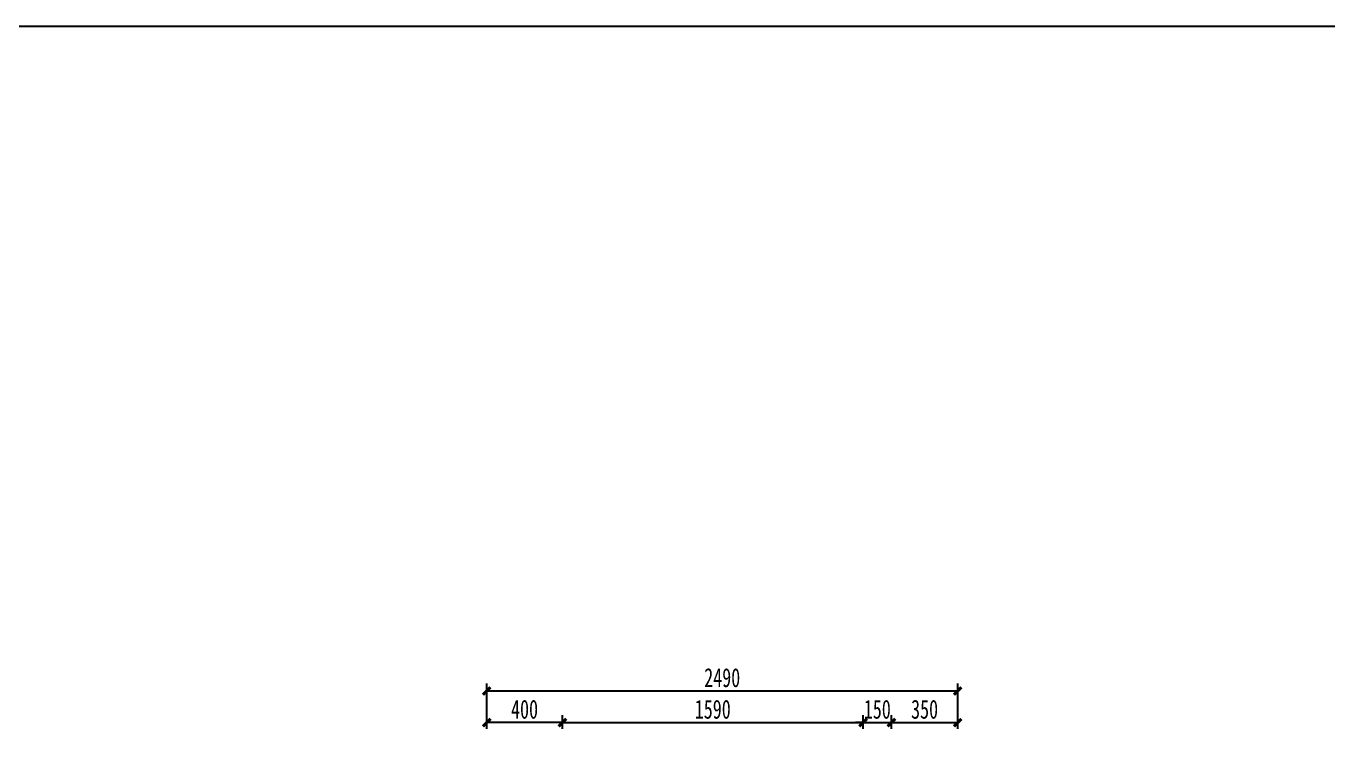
# Model space of a CAD drawing. Header units: millimetres. Extents: x 3104083 to 3173399, y -3165492 to -3044687.
# Drawn here: x 3113083 to 3119966, y -3133837 to -3130053 of the extents above; entities that cross this region are included whole.
import ezdxf

# ---------------------------------------------------------------- set-up
doc = ezdxf.new("R2010")
doc.units = ezdxf.units.MM
doc.header["$LTSCALE"] = 500
doc.header["$MEASUREMENT"] = 0
doc.header["$PDMODE"] = 2
doc.layers.get('0').update_dxf_attribs({"linetype": 'CONTINUOUS'})
doc.layers.get('DEFPOINTS').update_dxf_attribs({"linetype": 'CONTINUOUS'})
doc.layers.add('D-节点尺寸', color=5, linetype='CONTINUOUS')
doc.styles.add('DIM', font='SimSun.ttf', dxfattribs={"width": 0.7})
doc.dimstyles.new('40', dxfattribs={"dimscale": 40, "dimtxt": 2.5, "dimasz": 1, "dimexe": 1, "dimexo": 1, "dimgap": 0.5, "dimtad": 1, "dimdec": 0, "dimzin": 0, "dimdsep": 46, "dimtxsty": 'DIM', "dimblk": 'ARCHTICK', "dimcen": 0, "dimclrd": 5, "dimclre": 5, "dimclrt": 35, "dimadec": 0, "dimazin": 0, "dimtfac": 0.5, "dimtdec": 0, "dimtix": 1, "dimtmove": 2, "dimatfit": 2, "dimldrblk": 'A', "dimfxl": 0, "dimtolj": 1, "dimtzin": 0, "dimlwd": -1, "dimlwe": -1, "dimarcsym": 0})

# ---------------------------------------------------------------- blocks, each defined once
blk = doc.blocks.new('_ArchTick')
at = {"color": 0, "linetype": 'ByBlock', "const_width": 0.4}
blk.add_lwpolyline([(-0.5, -0.5), (0.5, 0.5)], dxfattribs=at)
blk = doc.blocks.new('*D2153')
at = {"layer": 'D-节点尺寸', "color": 5, "ltscale": 100}
for p, q in [((3115918.6, -3133767.5), (3115918.6, -3133695.1)), ((3115918.6, -3133735.1), (3117508.6, -3133735.1)), ((3117508.6, -3133767.5), (3117508.6, -3133695.1))]:
    blk.add_line(p, q, dxfattribs=at)
at = {"layer": 'DEFPOINTS', "color": 0, "ltscale": 100}
for p in [(3117508.6, -3133735.1), (3115918.6, -3133807.5), (3117508.6, -3133807.5)]:
    blk.add_point(p, dxfattribs=at)
at = {"layer": 'D-节点尺寸', "color": 5, "ltscale": 100, "xscale": 40, "yscale": 40, "zscale": 40, "rotation": 180}
blk.add_blockref('_ArchTick', (3115918.6, -3133735.1), dxfattribs=at)
at = {"layer": 'D-节点尺寸', "color": 5, "ltscale": 100, "xscale": 40, "yscale": 40, "zscale": 40}
blk.add_blockref('_ArchTick', (3117508.6, -3133735.1), dxfattribs=at)
at = {"layer": 'D-节点尺寸', "color": 35, "ltscale": 100, "insert": (3116713.6, -3133665.1), "char_height": 100, "attachment_point": 5, "style": 'DIM'}
blk.add_mtext('\\A1;1590', dxfattribs=at)
blk = doc.blocks.new('A')
for p, q in [((-0.37, 0), (-2.13, 0)), ((-1.44, 1.15), (-1.09, 1.44)), ((-1.44, 1.15), (-0.37, 0)), ((-1.44, -1.15), (-0.37, 0)), ((-1.09, 1.44), (0, 0)), ((-1.09, -1.44), (0, 0)), ((-1.44, -1.15), (-1.09, -1.44))]:
    blk.add_line(p, q)
for points in [[(-1.44, 1.15), (-1.09, 1.44), (-0.37, 0), (0, 0)], [(-1.44, -1.15), (-1.09, -1.44), (-0.37, 0), (0, 0)]]:
    blk.add_solid(points)
blk = doc.blocks.new('*D2154')
at = {"layer": 'D-节点尺寸', "color": 5, "ltscale": 100}
for p, q in [((3117508.6, -3133735.1), (3117468.6, -3133735.1)), ((3117508.6, -3133767.5), (3117508.6, -3133695.1)), ((3117508.6, -3133735.1), (3117658.6, -3133735.1)), ((3117658.6, -3133767.5), (3117658.6, -3133695.1)), ((3117658.6, -3133735.1), (3117698.6, -3133735.1))]:
    blk.add_line(p, q, dxfattribs=at)
at = {"layer": 'DEFPOINTS', "color": 0, "ltscale": 100}
for p in [(3117658.6, -3133735.1), (3117508.6, -3133807.5), (3117658.6, -3133807.5)]:
    blk.add_point(p, dxfattribs=at)
at = {"layer": 'D-节点尺寸', "color": 5, "ltscale": 100, "xscale": 40, "yscale": 40, "zscale": 40}
blk.add_blockref('_ArchTick', (3117508.6, -3133735.1), dxfattribs=at)
at = {"layer": 'D-节点尺寸', "color": 5, "ltscale": 100, "xscale": 40, "yscale": 40, "zscale": 40, "rotation": 180}
blk.add_blockref('_ArchTick', (3117658.6, -3133735.1), dxfattribs=at)
at = {"layer": 'D-节点尺寸', "color": 35, "ltscale": 100, "insert": (3117583.6, -3133665.1), "char_height": 100, "attachment_point": 5, "style": 'DIM'}
blk.add_mtext('\\A1;150', dxfattribs=at)
blk = doc.blocks.new('*D2155')
at = {"layer": 'D-节点尺寸', "color": 5, "ltscale": 100}
for p, q in [((3117658.6, -3133767.5), (3117658.6, -3133695.1)), ((3117658.6, -3133735.1), (3118008.6, -3133735.1)), ((3118008.6, -3133767.5), (3118008.6, -3133695.1))]:
    blk.add_line(p, q, dxfattribs=at)
at = {"layer": 'DEFPOINTS', "color": 0, "ltscale": 100}
for p in [(3118008.6, -3133735.1), (3117658.6, -3133807.5), (3118008.6, -3133807.5)]:
    blk.add_point(p, dxfattribs=at)
at = {"layer": 'D-节点尺寸', "color": 5, "ltscale": 100, "xscale": 40, "yscale": 40, "zscale": 40, "rotation": 180}
blk.add_blockref('_ArchTick', (3117658.6, -3133735.1), dxfattribs=at)
at = {"layer": 'D-节点尺寸', "color": 5, "ltscale": 100, "xscale": 40, "yscale": 40, "zscale": 40}
blk.add_blockref('_ArchTick', (3118008.6, -3133735.1), dxfattribs=at)
at = {"layer": 'D-节点尺寸', "color": 35, "ltscale": 100, "insert": (3117833.6, -3133665.1), "char_height": 100, "attachment_point": 5, "style": 'DIM'}
blk.add_mtext('\\A1;350', dxfattribs=at)
blk = doc.blocks.new('*D2156')
at = {"layer": 'D-节点尺寸', "color": 5, "ltscale": 100}
for p, q in [((3115518.6, -3133767.5), (3115518.6, -3133695.1)), ((3115918.6, -3133735.1), (3115518.6, -3133735.1)), ((3115918.6, -3133767.5), (3115918.6, -3133695.1))]:
    blk.add_line(p, q, dxfattribs=at)
at = {"layer": 'DEFPOINTS', "color": 0, "ltscale": 100}
for p in [(3115518.6, -3133735.1), (3115518.6, -3133807.5), (3115918.6, -3133807.5)]:
    blk.add_point(p, dxfattribs=at)
at = {"layer": 'D-节点尺寸', "color": 5, "ltscale": 100, "xscale": 40, "yscale": 40, "zscale": 40, "rotation": 180}
blk.add_blockref('_ArchTick', (3115518.6, -3133735.1), dxfattribs=at)
at = {"layer": 'D-节点尺寸', "color": 5, "ltscale": 100, "xscale": 40, "yscale": 40, "zscale": 40}
blk.add_blockref('_ArchTick', (3115918.6, -3133735.1), dxfattribs=at)
at = {"layer": 'D-节点尺寸', "color": 35, "ltscale": 100, "insert": (3115718.6, -3133665.1), "char_height": 100, "attachment_point": 5, "style": 'DIM'}
blk.add_mtext('\\A1;400', dxfattribs=at)
blk = doc.blocks.new('*D2157')
at = {"layer": 'D-节点尺寸', "color": 5, "ltscale": 100}
for p, q in [((3115518.6, -3133728), (3115518.6, -3133528)), ((3118008.6, -3133728), (3118008.6, -3133528)), ((3118008.6, -3133568), (3115518.6, -3133568))]:
    blk.add_line(p, q, dxfattribs=at)
at = {"layer": 'DEFPOINTS', "color": 0, "ltscale": 100}
for p in [(3115518.6, -3133568), (3115518.6, -3133807.5), (3118008.6, -3133807.5)]:
    blk.add_point(p, dxfattribs=at)
at = {"layer": 'D-节点尺寸', "color": 5, "ltscale": 100, "xscale": 40, "yscale": 40, "zscale": 40, "rotation": 180}
blk.add_blockref('_ArchTick', (3115518.6, -3133568), dxfattribs=at)
at = {"layer": 'D-节点尺寸', "color": 5, "ltscale": 100, "xscale": 40, "yscale": 40, "zscale": 40}
blk.add_blockref('_ArchTick', (3118008.6, -3133568), dxfattribs=at)
at = {"layer": 'D-节点尺寸', "color": 35, "ltscale": 100, "insert": (3116763.6, -3133498), "char_height": 100, "attachment_point": 5, "style": 'DIM'}
blk.add_mtext('\\A1;2490', dxfattribs=at)

msp = doc.modelspace()

# ---------------------------------------------------------------- linework, layer by layer
at = {"layer": 'D-节点尺寸', "color": 251, "ltscale": 100}
msp.add_lwpolyline([(3104083.146, -3130052.581), (3173399.353, -3130052.581), (3173399.353, -3144882.223), (3104083.146, -3144882.223)], close=True, dxfattribs=at)

# ---------------------------------------------------------------- dimensions: what is measured, and where the dimension line sits
for base, p1, p2, picture, middle in [((3115518.59, -3133567.989), (3118008.59, -3133807.516), (3115518.59, -3133807.516), '*D2157', (3116763.59, -3133497.989)), ((3115518.59, -3133735.111), (3115918.59, -3133807.516), (3115518.59, -3133807.516), '*D2156', (3115718.59, -3133665.111)), ((3117508.59, -3133735.111), (3115918.59, -3133807.516), (3117508.59, -3133807.516), '*D2153', (3116713.59, -3133665.111)), ((3117658.59, -3133735.111), (3117508.59, -3133807.516), (3117658.59, -3133807.516), '*D2154', (3117583.59, -3133665.111)), ((3118008.59, -3133735.111), (3117658.59, -3133807.516), (3118008.59, -3133807.516), '*D2155', (3117833.59, -3133665.111))]:
    dim = msp.add_linear_dim(base=base, p1=p1, p2=p2, dimstyle='40', dxfattribs=at)
    dim.commit()
    dim.dimension.update_dxf_attribs({"geometry": picture, "text_midpoint": middle})

doc.saveas('drawing.dxf')
